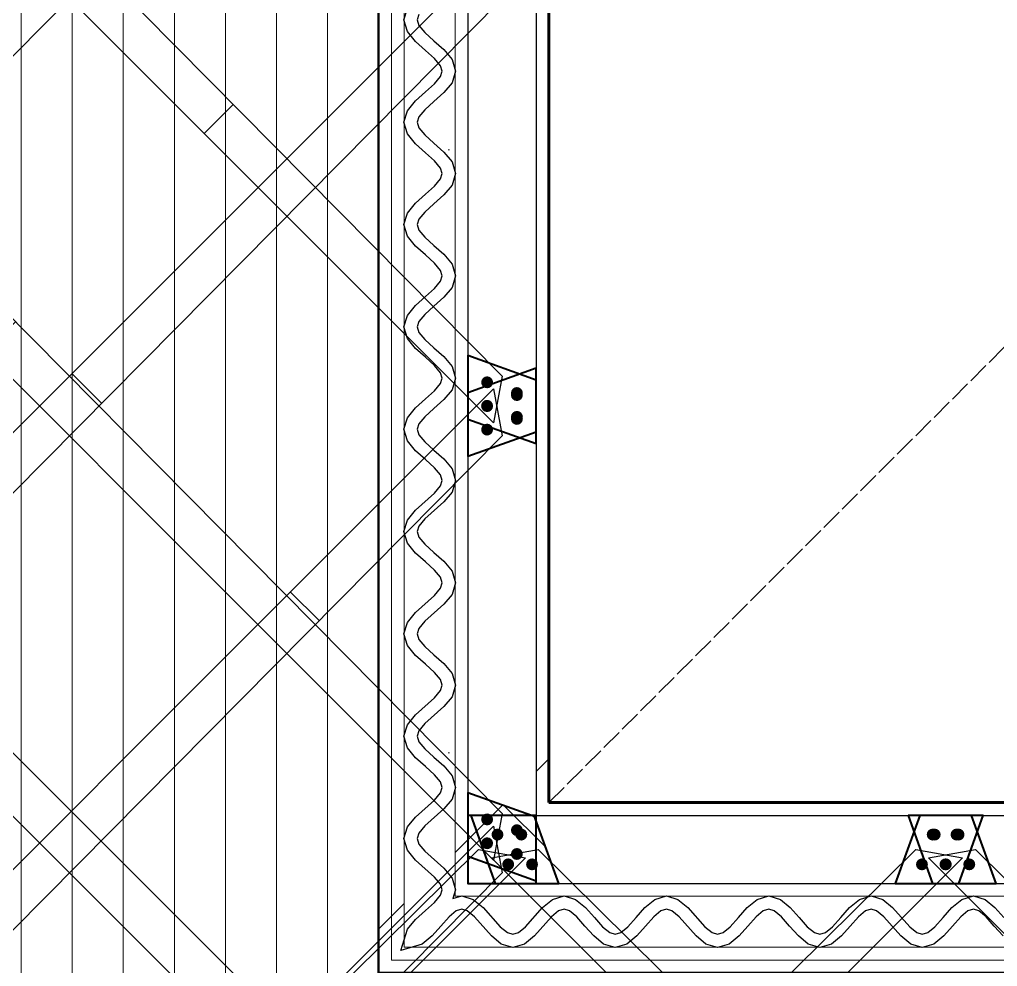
# Model space of a CAD drawing. Header units: millimetres. Extents: x 0 to 157872, y -2 to 14466.
# Drawn here: x 105482 to 108355, y 3802 to 6584 of the extents above; entities that cross this region are included whole.
import ezdxf

# ---------------------------------------------------------------- set-up
doc = ezdxf.new("R2010")
doc.units = ezdxf.units.MM
doc.linetypes.add('DASHED', pattern=[1.524, 1.27, -0.254])
for name, color, linetype, lineweight in [('HATCH-CAST', 7, 'CONTINUOUS', 9), ('HATCH-INSULATION', 7, 'Continuous', 9), ('HATCH-PRINTED', 7, 'CONTINUOUS', 9), ('HIDDEN-AXIS', 8, 'DASHED', 18), ('LINES', 7, 'CONTINUOUS', 25), ('OUTLINE-CUT', 7, 'CONTINUOUS', 50), ('OUTLINE-FINE', 7, 'CONTINUOUS', 25), ('PRINTED-BEAD', 7, 'CONTINUOUS', 25)]:
    doc.layers.add(name, color=color, linetype=linetype, lineweight=lineweight)
pattern_1 = [(45, (0, 0), (-1425.35, 1425.35), []), (135, (0, 0), (-1425.35, -1425.35), [])]
pattern_2 = [(45, (0, 0), (-1425.35, 1425.35), [])]
pattern_3 = [(0, (0, 0), (442.9134, 885.827), [0, -885.827])]

msp = doc.modelspace()

# ---------------------------------------------------------------- hatches: boundary and pattern name
at = {"layer": 'HATCH-CAST', "ltscale": 50}
h = msp.add_hatch(dxfattribs=at)
h.set_pattern_fill('ANSI37', scale=25.19685)
h.set_pattern_definition(pattern_1)
h.paths.add_polyline_path([(114624.4, 1595.6), (104349.4, 1595.6), (104349.4, 11870.6), (114624.4, 11870.6)])
h.paths.add_polyline_path([(104574.4, 5673.7), (104574.4, 5223.7), (104549.7, 5155.1), (104574.4, 5130.4), (104574.4, 4482.6), (104549.7, 4457.9), (104574.4, 4389.3), (104574.4, 3939.3), (104549.7, 3870.7), (104574.4, 3846), (104574.4, 3198.3), (104549.7, 3173.6), (104574.4, 3105), (104574.4, 2655), (104549.7, 2586.4), (104574.4, 2561.7), (104574.4, 1913.9), (104549.7, 1889.2), (104549.8, 1888.8), (104505.8, 1845.3), (104574.4, 1820.6), (104599.1, 1752), (104642.6, 1796), (104643, 1795.9), (104667.7, 1820.6), (105315.5, 1820.6), (105340.2, 1795.9), (105408.8, 1820.6), (105858.8, 1820.6), (105927.4, 1795.9), (105952.1, 1820.6), (106599.8, 1820.6), (106624.5, 1795.9), (106693.1, 1820.6), (107143.1, 1820.6), (107211.7, 1795.9), (107236.4, 1820.6), (107884.2, 1820.6), (107908.9, 1795.9), (107977.5, 1820.6), (108427.5, 1820.6), (108496.1, 1795.9), (108520.8, 1820.6), (109168.6, 1820.6), (109193.3, 1795.9), (109261.9, 1820.6), (109711.9, 1820.6), (109780.5, 1795.9), (109805.2, 1820.6), (110453, 1820.6), (110477.7, 1795.9), (110546.3, 1820.6), (110996.3, 1820.6), (111064.9, 1795.9), (111089.6, 1820.6), (111737.3, 1820.6), (111762, 1795.9), (111830.6, 1820.6), (112280.6, 1820.6), (112349.2, 1795.9), (112373.9, 1820.6), (113021.7, 1820.6), (113046.4, 1795.9), (113115, 1820.6), (113565, 1820.6), (113633.6, 1795.9), (113658.3, 1820.6), (114306.1, 1820.6), (114330.8, 1795.9), (114331.1, 1796), (114374.7, 1752), (114399.4, 1820.6), (114468, 1845.3), (114424, 1888.8), (114424.1, 1889.2), (114399.4, 1913.9), (114399.4, 2561.7), (114424.1, 2586.4), (114399.4, 2655), (114399.4, 3105), (114424.1, 3173.6), (114399.4, 3198.3), (114399.4, 3846), (114424.1, 3870.7), (114399.4, 3939.3), (114399.4, 4389.3), (114424.1, 4457.9), (114399.4, 4482.6), (114399.4, 5130.4), (114424.1, 5155.1), (114399.4, 5223.7), (114399.4, 5673.7), (114424.1, 5742.3), (114399.4, 5767), (114399.4, 6414.8), (114424.1, 6439.5), (114399.4, 6508.1), (114399.4, 6958.1), (114424.1, 7026.7), (114399.4, 7051.4), (114399.4, 7699.2), (114424.1, 7723.9), (114399.4, 7792.5), (114399.4, 8242.5), (114424.1, 8311.1), (114399.4, 8335.8), (114399.4, 8983.5), (114424.1, 9008.2), (114399.4, 9076.8), (114399.4, 9526.8), (114424.1, 9595.4), (114399.4, 9620.1), (114399.4, 10267.9), (114424.1, 10292.6), (114399.4, 10361.2), (114399.4, 10811.2), (114424.1, 10879.8), (114399.4, 10904.5), (114399.4, 11552.3), (114424.1, 11577), (114424, 11577.3), (114468, 11620.9), (114399.4, 11645.6), (114374.7, 11714.2), (114331.1, 11670.2), (114330.8, 11670.3), (114306.1, 11645.6), (113658.3, 11645.6), (113633.6, 11670.3), (113565, 11645.6), (113115, 11645.6), (113046.4, 11670.3), (113021.7, 11645.6), (112373.9, 11645.6), (112349.2, 11670.3), (112280.6, 11645.6), (111830.6, 11645.6), (111762, 11670.3), (111737.3, 11645.6), (111089.6, 11645.6), (111064.9, 11670.3), (110996.3, 11645.6), (110546.3, 11645.6), (110477.7, 11670.3), (110453, 11645.6), (109805.2, 11645.6), (109780.5, 11670.3), (109711.9, 11645.6), (109261.9, 11645.6), (109193.3, 11670.3), (109168.6, 11645.6), (108520.8, 11645.6), (108496.1, 11670.3), (108427.5, 11645.6), (107977.5, 11645.6), (107908.9, 11670.3), (107884.2, 11645.6), (107236.4, 11645.6), (107211.7, 11670.3), (107143.1, 11645.6), (106693.1, 11645.6), (106624.5, 11670.3), (106599.8, 11645.6), (105952.1, 11645.6), (105927.4, 11670.3), (105858.8, 11645.6), (105408.8, 11645.6), (105340.2, 11670.3), (105315.5, 11645.6), (104667.7, 11645.6), (104643, 11670.3), (104642.6, 11670.2), (104599.1, 11714.2), (104574.4, 11645.6), (104505.8, 11620.9), (104549.8, 11577.3), (104549.7, 11577), (104574.4, 11552.3), (104574.4, 10904.5), (104549.7, 10879.8), (104574.4, 10811.2), (104574.4, 10361.2), (104549.7, 10292.6), (104574.4, 10267.9), (104574.4, 9620.1), (104549.7, 9595.4), (104574.4, 9526.8), (104574.4, 9076.8), (104549.7, 9008.2), (104574.4, 8983.5), (104574.4, 8335.8), (104549.7, 8311.1), (104574.4, 8242.5), (104574.4, 7792.5), (104549.7, 7723.9), (104574.4, 7699.2), (104574.4, 7051.4), (104549.7, 7026.7), (104574.4, 6958.1), (104574.4, 6508.1), (104549.7, 6439.5), (104574.4, 6414.8), (104574.4, 5767), (104549.7, 5742.3)])
h = msp.add_hatch(dxfattribs=at)
h.set_pattern_fill('ANSI37', scale=25.19685)
h.set_pattern_definition(pattern_1)
h.paths.add_polyline_path([(104989.5, 6182.1), (106536.9, 7729.5), (106536.9, 7563.7), (105079.7, 6090.9)])
h = msp.add_hatch(dxfattribs=at)
h.set_pattern_fill('ANSI37', scale=25.19685)
h.set_pattern_definition(pattern_1)
h.paths.add_polyline_path([(105715.1, 6733.1), (106536.9, 5902.5), (106536.9, 5736.7), (105628.2, 6645.3)])
h = msp.add_hatch(dxfattribs=at)
h.set_pattern_fill('ANSI37', scale=25.19685)
h.set_pattern_definition(pattern_1)
h.paths.add_polyline_path([(104599.1, 6576.7), (106536.9, 4618.1), (106536.9, 4452.3), (104549.7, 6439.5)])
h = msp.add_hatch(dxfattribs=at)
h.set_pattern_fill('ANSI37', scale=25.19685)
h.set_pattern_definition(pattern_1)
h.paths.add_polyline_path([(106267, 6175.2), (106536.9, 6445.1), (106536.9, 6279.4), (106350.4, 6090.9)])
h = msp.add_hatch(dxfattribs=at)
h.set_pattern_fill('ANSI37', scale=25.19685)
h.set_pattern_definition(pattern_1)
h.paths.add_polyline_path([(105715.1, 5448.7), (105628.2, 5536.5), (106182.7, 6090.9), (106267, 6006.6)])
h = msp.add_hatch(dxfattribs=at)
h.set_pattern_fill('ANSI37', scale=25.19685)
h.set_pattern_definition(pattern_1)
h.paths.add_polyline_path([(106799.4, 5596.8), (106999.4, 5524.8), (106999.4, 5338.2), (106799.4, 5410.2)])
h = msp.add_hatch(dxfattribs=at)
h.set_pattern_fill('ANSI37', scale=25.19685)
h.set_pattern_definition(pattern_1)
h.paths.add_polyline_path([(106999.4, 5524.8), (106951.5, 5542), (106999.4, 5559.3)])
h = msp.add_hatch(dxfattribs=at)
h.set_pattern_fill('ANSI37', scale=25.19685)
h.set_pattern_definition(pattern_1)
h.paths.add_polyline_path([(105082.3, 4809.1), (104991.6, 4899.8), (105540.5, 5448.7), (105628.2, 5360.9)])
h = msp.add_hatch(dxfattribs=at)
h.set_pattern_fill('ANSI37', scale=25.19685)
h.set_pattern_definition(pattern_1)
h.paths.add_polyline_path([(106951.5, 5355.4), (106799.4, 5300.7), (106799.4, 5410.2)])
h = msp.add_hatch(dxfattribs=at)
h.set_pattern_fill('ANSI37', scale=25.19685)
h.set_pattern_definition(pattern_1)
h.paths.add_polyline_path([(106276, 3522.2), (106207.4, 3497.5), (104549.7, 5155.1), (104599.1, 5292.3), (106300.6, 3590.8)])
h = msp.add_hatch(dxfattribs=at)
h.set_pattern_fill('ANSI37', scale=25.19685)
h.set_pattern_definition(pattern_1)
h.paths.add_polyline_path([(106536.9, 4995), (106350.4, 4806.5), (106267, 4890.9), (106536.9, 5160.8)])
h = msp.add_hatch(dxfattribs=at)
h.set_pattern_fill('ANSI37', scale=25.19685)
h.set_pattern_definition(pattern_1)
h.paths.add_polyline_path([(106182.7, 4806.5), (106267, 4722.2), (105721, 4170.4), (105633.8, 4257.6)])
h = msp.add_hatch(dxfattribs=at)
h.set_pattern_fill('ANSI37', scale=25.19685)
h.set_pattern_definition(pattern_1)
h.paths.add_polyline_path([(106799.4, 4312.4), (106984.9, 4245.6), (106799.4, 4245.6)])
h = msp.add_hatch(dxfattribs=at)
h.set_pattern_fill('ANSI37', scale=25.19685)
h.set_pattern_definition(pattern_1)
h.paths.add_polyline_path([(106799.4, 4245.6), (106999.4, 4245.6), (106999.4, 4045.6), (106799.4, 4045.6)])
h = msp.add_hatch(dxfattribs=at)
h.set_pattern_fill('ANSI37', scale=25.19685)
h.set_pattern_definition(pattern_1)
h.paths.add_polyline_path([(106999.4, 4053.8), (106999.4, 4231.1), (107066.2, 4045.6), (106999.4, 4045.6)])
h = msp.add_hatch(dxfattribs=at)
h.set_pattern_fill('ANSI37', scale=25.19685)
h.set_pattern_definition(pattern_1)
h.paths.add_polyline_path([(108350.6, 4045.6), (108164, 4045.6), (108092, 4245.6), (108278.6, 4245.6)])
h = msp.add_hatch(dxfattribs=at)
h.set_pattern_fill('ANSI37', scale=25.19685)
h.set_pattern_definition(pattern_1)
h.paths.add_polyline_path([(108313.1, 4245.6), (108295.8, 4197.7), (108278.6, 4245.6)])
h = msp.add_hatch(dxfattribs=at)
h.set_pattern_fill('ANSI37', scale=25.19685)
h.set_pattern_definition(pattern_1)
h.paths.add_polyline_path([(108054.5, 4045.6), (108109.2, 4197.7), (108164, 4045.6)])
h = msp.add_hatch(dxfattribs=at)
h.set_pattern_fill('ANSI37', scale=25.19685)
h.set_pattern_definition(pattern_1)
h.paths.add_polyline_path([(105540.5, 4164.3), (105628.2, 4076.6), (105082.3, 3524.7), (104991.6, 3615.5)])
h = msp.add_hatch(dxfattribs=at)
h.set_pattern_fill('ANSI37', scale=25.19685)
h.set_pattern_definition(pattern_1)
h.paths.add_polyline_path([(106276, 3615.5), (106536.9, 3876.4), (106536.9, 3783.1), (106608.6, 3783.1), (106359.8, 3531.6), (106344.6, 3546.9), (106276, 3522.2), (106300.6, 3590.8)])
at = {"layer": 'HATCH-INSULATION', "ltscale": 50}
h = msp.add_hatch(dxfattribs=at)
h.set_pattern_fill('DOTS', scale=23.622047)
h.set_pattern_definition(pattern_3)
h.paths.add_polyline_path([(106728.6, 6670), (106752.5, 6699), (106761.9, 6730.3), (106761.9, 6435.2), (106752.5, 6466.5), (106728.6, 6495.6), (106699.4, 6521.6), (106672.3, 6545.7), (106655, 6566.7), (106650.2, 6582.8), (106655, 6598.8), (106672.3, 6619.8), (106699.4, 6643.9)])
h = msp.add_hatch(dxfattribs=at)
h.set_pattern_fill('DOTS', scale=23.622047)
h.set_pattern_definition(pattern_3)
h.paths.add_polyline_path([(106645.2, 6345.2), (106621.3, 6316.2), (106611.9, 6284.9), (106611.9, 6580), (106621.3, 6548.7), (106645.2, 6519.6), (106674.4, 6493.6), (106701.5, 6469.5), (106718.7, 6448.5), (106723.6, 6432.4), (106718.7, 6416.4), (106701.5, 6395.4), (106674.4, 6371.3)])
h = msp.add_hatch(dxfattribs=at)
h.set_pattern_fill('DOTS', scale=23.622047)
h.set_pattern_definition(pattern_3)
h.paths.add_polyline_path([(106728.6, 6369.3), (106752.5, 6398.4), (106761.9, 6429.7), (106761.9, 6134.5), (106752.5, 6165.8), (106728.6, 6194.9), (106699.4, 6220.9), (106672.3, 6245), (106655, 6266.1), (106650.2, 6282.1), (106655, 6298.2), (106672.3, 6319.2), (106699.4, 6343.3)])
h = msp.add_hatch(dxfattribs=at)
h.set_pattern_fill('DOTS', scale=23.622047)
h.set_pattern_definition(pattern_3)
h.paths.add_polyline_path([(106645.2, 6044.6), (106621.3, 6015.5), (106611.9, 5984.2), (106611.9, 6279.3), (106621.3, 6248.1), (106645.2, 6219), (106674.4, 6192.9), (106701.5, 6168.9), (106718.7, 6147.8), (106723.6, 6131.8), (106718.7, 6115.7), (106701.5, 6094.7), (106674.4, 6070.6)])
h = msp.add_hatch(dxfattribs=at)
h.set_pattern_fill('DOTS', scale=23.622047)
h.set_pattern_definition(pattern_3)
h.paths.add_polyline_path([(106728.6, 6068.6), (106752.5, 6097.7), (106761.9, 6129), (106761.9, 5833.9), (106752.5, 5865.2), (106728.6, 5894.3), (106699.4, 5920.3), (106672.3, 5944.4), (106655, 5965.4), (106650.2, 5981.4), (106655, 5997.5), (106672.3, 6018.5), (106699.4, 6042.6)])
h = msp.add_hatch(dxfattribs=at)
h.set_pattern_fill('DOTS', scale=23.622047)
h.set_pattern_definition(pattern_3)
h.paths.add_polyline_path([(106645.2, 5743.9), (106621.3, 5714.8), (106611.9, 5683.5), (106611.9, 5978.7), (106621.3, 5947.4), (106645.2, 5918.3), (106674.4, 5892.3), (106701.5, 5868.2), (106718.7, 5847.2), (106723.6, 5831.1), (106718.7, 5815.1), (106701.5, 5794), (106674.4, 5770)])
h = msp.add_hatch(dxfattribs=at)
h.set_pattern_fill('DOTS', scale=23.622047)
h.set_pattern_definition(pattern_3)
h.paths.add_polyline_path([(106728.6, 5768), (106752.5, 5797.1), (106761.9, 5828.4), (106761.9, 5533.2), (106752.5, 5564.5), (106728.6, 5593.6), (106699.4, 5619.6), (106672.3, 5643.7), (106655, 5664.7), (106650.2, 5680.8), (106655, 5696.8), (106672.3, 5717.9), (106699.4, 5742)])
h = msp.add_hatch(dxfattribs=at)
h.set_pattern_fill('DOTS', scale=23.622047)
h.set_pattern_definition(pattern_3)
h.paths.add_polyline_path([(106645.2, 5443.3), (106621.3, 5414.2), (106611.9, 5382.9), (106611.9, 5678), (106621.3, 5646.7), (106645.2, 5617.7), (106674.4, 5591.6), (106701.5, 5567.5), (106718.7, 5546.5), (106723.6, 5530.5), (106718.7, 5514.4), (106701.5, 5493.4), (106674.4, 5469.3)])
h = msp.add_hatch(dxfattribs=at)
h.set_pattern_fill('DOTS', scale=23.622047)
h.set_pattern_definition(pattern_3)
h.paths.add_polyline_path([(106728.6, 5467.3), (106752.5, 5496.4), (106761.9, 5527.7), (106761.9, 5232.6), (106752.5, 5263.9), (106728.6, 5292.9), (106699.4, 5319), (106672.3, 5343.1), (106655, 5364.1), (106650.2, 5380.1), (106655, 5396.2), (106672.3, 5417.2), (106699.4, 5441.3)])
h = msp.add_hatch(dxfattribs=at)
h.set_pattern_fill('DOTS', scale=23.622047)
h.set_pattern_definition(pattern_3)
h.paths.add_polyline_path([(106611.9, 5377.4), (106621.3, 5346.1), (106645.2, 5317), (106674.4, 5291), (106701.5, 5266.9), (106718.7, 5245.9), (106723.6, 5229.8), (106718.7, 5213.7), (106701.5, 5192.7), (106645.2, 5142.6), (106621.3, 5113.5), (106611.9, 5082.2)])
h = msp.add_hatch(dxfattribs=at)
h.set_pattern_fill('DOTS', scale=23.622047)
h.set_pattern_definition(pattern_3)
h.paths.add_polyline_path([(106761.9, 4931.9), (106752.5, 4963.2), (106728.6, 4992.3), (106699.4, 5018.3), (106672.3, 5042.4), (106655, 5063.4), (106650.2, 5079.5), (106655, 5095.5), (106672.3, 5116.6), (106728.6, 5166.7), (106752.5, 5195.7), (106761.9, 5227)])
h = msp.add_hatch(dxfattribs=at)
h.set_pattern_fill('DOTS', scale=23.622047)
h.set_pattern_definition(pattern_3)
h.paths.add_polyline_path([(106611.9, 5076.7), (106621.3, 5045.4), (106645.2, 5016.3), (106674.4, 4990.3), (106701.5, 4966.2), (106718.7, 4945.2), (106723.6, 4929.1), (106718.7, 4913.1), (106701.5, 4892.1), (106645.2, 4842), (106621.3, 4812.9), (106611.9, 4781.6)])
h = msp.add_hatch(dxfattribs=at)
h.set_pattern_fill('DOTS', scale=23.622047)
h.set_pattern_definition(pattern_3)
h.paths.add_polyline_path([(106761.9, 4631.2), (106752.5, 4662.5), (106728.6, 4691.6), (106699.4, 4717.7), (106672.3, 4741.7), (106655, 4762.8), (106650.2, 4778.8), (106655, 4794.9), (106672.3, 4815.9), (106728.6, 4866), (106752.5, 4895.1), (106761.9, 4926.4)])
h = msp.add_hatch(dxfattribs=at)
h.set_pattern_fill('DOTS', scale=23.622047)
h.set_pattern_definition(pattern_3)
h.paths.add_polyline_path([(106611.9, 4776.1), (106621.3, 4744.8), (106645.2, 4715.7), (106674.4, 4689.7), (106701.5, 4665.6), (106718.7, 4644.5), (106723.6, 4628.5), (106718.7, 4612.4), (106701.5, 4591.4), (106645.2, 4541.3), (106621.3, 4512.2), (106611.9, 4480.9)])
h = msp.add_hatch(dxfattribs=at)
h.set_pattern_fill('DOTS', scale=23.622047)
h.set_pattern_definition(pattern_3)
h.paths.add_polyline_path([(106761.9, 4330.6), (106752.5, 4361.9), (106728.6, 4391), (106699.4, 4417), (106672.3, 4441.1), (106655, 4462.1), (106650.2, 4478.2), (106655, 4494.2), (106672.3, 4515.2), (106728.6, 4565.3), (106752.5, 4594.4), (106761.9, 4625.7)])
h = msp.add_hatch(dxfattribs=at)
h.set_pattern_fill('DOTS', scale=23.622047)
h.set_pattern_definition(pattern_3)
h.paths.add_polyline_path([(106611.9, 4475.4), (106621.3, 4444.1), (106645.2, 4415), (106674.4, 4389), (106701.5, 4364.9), (106718.7, 4343.9), (106723.6, 4327.8), (106718.7, 4311.8), (106701.5, 4290.8), (106645.2, 4240.6), (106621.3, 4211.6), (106611.9, 4180.3)])
h = msp.add_hatch(dxfattribs=at)
h.set_pattern_fill('DOTS', scale=23.622047)
h.set_pattern_definition(pattern_3)
h.paths.add_polyline_path([(106672.3, 4140.4), (106655, 4161.4), (106650.2, 4177.5), (106655, 4193.6), (106672.3, 4214.6), (106728.6, 4264.7), (106752.5, 4293.8), (106761.9, 4325.1), (106761.9, 4029.9), (106752.5, 4061.2), (106728.6, 4090.3)])
h = msp.add_hatch(dxfattribs=at)
h.set_pattern_fill('DOTS', scale=23.622047)
h.set_pattern_definition(pattern_3)
h.paths.add_polyline_path([(106611.9, 4174.7), (106621.3, 4143.4), (106645.2, 4114.4), (106701.5, 4064.3), (106718.7, 4043.2), (106723.6, 4027.2), (106718.7, 4011.1), (106701.5, 3990.1), (106674.4, 3966), (106645.2, 3940), (106621.3, 3910.9), (106611.9, 3879.6)])
h = msp.add_hatch(dxfattribs=at)
h.set_pattern_fill('DOTS', scale=23.622047)
h.set_pattern_definition(pattern_3)
h.paths.add_polyline_path([(106778.2, 4008.1), (106754.9, 4001.1), (106761.9, 4024.4), (106761.9, 4008.1)])
h = msp.add_hatch(dxfattribs=at)
h.set_pattern_fill('DOTS', scale=23.622047)
h.set_pattern_definition(pattern_3)
h.paths.add_polyline_path([(106968.4, 3918.5), (106947.4, 3901.3), (106931.3, 3896.4), (106915.2, 3901.3), (106894.2, 3918.5), (106844.1, 3974.8), (106815, 3998.7), (106783.7, 4008.1), (107078.9, 4008.1), (107047.6, 3998.7), (107018.5, 3974.8)])
h = msp.add_hatch(dxfattribs=at)
h.set_pattern_fill('DOTS', scale=23.622047)
h.set_pattern_definition(pattern_3)
h.paths.add_polyline_path([(107144.8, 3974.8), (107115.7, 3998.7), (107084.4, 4008.1), (107379.5, 4008.1), (107348.2, 3998.7), (107319.1, 3974.8), (107293.1, 3945.6), (107269, 3918.5), (107248, 3901.3), (107232, 3896.4), (107215.9, 3901.3), (107194.9, 3918.5), (107170.8, 3945.6)])
h = msp.add_hatch(dxfattribs=at)
h.set_pattern_fill('DOTS', scale=23.622047)
h.set_pattern_definition(pattern_3)
h.paths.add_polyline_path([(107680.2, 4008.1), (107648.9, 3998.7), (107619.8, 3974.8), (107593.8, 3945.6), (107569.7, 3918.5), (107548.7, 3901.3), (107532.6, 3896.4), (107516.6, 3901.3), (107495.5, 3918.5), (107445.4, 3974.8), (107416.3, 3998.7), (107385, 4008.1)])
h = msp.add_hatch(dxfattribs=at)
h.set_pattern_fill('DOTS', scale=23.622047)
h.set_pattern_definition(pattern_3)
h.paths.add_polyline_path([(107746.1, 3974.8), (107717, 3998.7), (107685.7, 4008.1), (107980.8, 4008.1), (107949.5, 3998.7), (107920.5, 3974.8), (107894.4, 3945.6), (107870.4, 3918.5), (107849.3, 3901.3), (107833.3, 3896.4), (107817.2, 3901.3), (107796.2, 3918.5), (107772.1, 3945.6)])
h = msp.add_hatch(dxfattribs=at)
h.set_pattern_fill('DOTS', scale=23.622047)
h.set_pattern_definition(pattern_3)
h.paths.add_polyline_path([(108281.5, 4008.1), (108250.2, 3998.7), (108221.1, 3974.8), (108195.1, 3945.6), (108171, 3918.5), (108150, 3901.3), (108133.9, 3896.4), (108117.9, 3901.3), (108096.8, 3918.5), (108046.7, 3974.8), (108017.7, 3998.7), (107986.4, 4008.1)])
h = msp.add_hatch(dxfattribs=at)
h.set_pattern_fill('DOTS', scale=23.622047)
h.set_pattern_definition(pattern_3)
h.paths.add_polyline_path([(108347.4, 3974.8), (108318.3, 3998.7), (108287, 4008.1), (108582.2, 4008.1), (108550.9, 3998.7), (108521.8, 3974.8), (108495.8, 3945.6), (108471.7, 3918.5), (108450.6, 3901.3), (108434.6, 3896.4), (108418.5, 3901.3), (108397.5, 3918.5), (108373.4, 3945.6)])
h = msp.add_hatch(dxfattribs=at)
h.set_pattern_fill('DOTS', scale=23.622047)
h.set_pattern_definition(pattern_3)
h.paths.add_polyline_path([(106633.4, 3858.1), (106664.7, 3867.5), (106693.8, 3891.4), (106719.8, 3920.6), (106743.9, 3947.7), (106764.9, 3964.9), (106781, 3969.8), (106797, 3964.9), (106818, 3947.7), (106868.2, 3891.4), (106897.2, 3867.5), (106928.5, 3858.1)])
h = msp.add_hatch(dxfattribs=at)
h.set_pattern_fill('DOTS', scale=23.622047)
h.set_pattern_definition(pattern_3)
h.paths.add_polyline_path([(106934.1, 3858.1), (106965.4, 3867.5), (106994.4, 3891.4), (107044.5, 3947.7), (107065.6, 3964.9), (107081.6, 3969.8), (107097.7, 3964.9), (107118.7, 3947.7), (107142.8, 3920.6), (107168.8, 3891.4), (107197.9, 3867.5), (107229.2, 3858.1)])
h = msp.add_hatch(dxfattribs=at)
h.set_pattern_fill('DOTS', scale=23.622047)
h.set_pattern_definition(pattern_3)
h.paths.add_polyline_path([(107234.7, 3858.1), (107266, 3867.5), (107295.1, 3891.4), (107321.1, 3920.6), (107345.2, 3947.7), (107366.2, 3964.9), (107382.3, 3969.8), (107398.3, 3964.9), (107419.4, 3947.7), (107469.5, 3891.4), (107498.6, 3867.5), (107529.9, 3858.1)])
h = msp.add_hatch(dxfattribs=at)
h.set_pattern_fill('DOTS', scale=23.622047)
h.set_pattern_definition(pattern_3)
h.paths.add_polyline_path([(107770.1, 3891.4), (107799.2, 3867.5), (107830.5, 3858.1), (107535.4, 3858.1), (107566.7, 3867.5), (107595.8, 3891.4), (107621.8, 3920.6), (107645.9, 3947.7), (107666.9, 3964.9), (107682.9, 3969.8), (107699, 3964.9), (107720, 3947.7), (107744.1, 3920.6)])
h = msp.add_hatch(dxfattribs=at)
h.set_pattern_fill('DOTS', scale=23.622047)
h.set_pattern_definition(pattern_3)
h.paths.add_polyline_path([(107836, 3858.1), (107867.3, 3867.5), (107896.4, 3891.4), (107922.4, 3920.6), (107946.5, 3947.7), (107967.5, 3964.9), (107983.6, 3969.8), (107999.7, 3964.9), (108020.7, 3947.7), (108070.8, 3891.4), (108099.9, 3867.5), (108131.2, 3858.1)])
h = msp.add_hatch(dxfattribs=at)
h.set_pattern_fill('DOTS', scale=23.622047)
h.set_pattern_definition(pattern_3)
h.paths.add_polyline_path([(108371.4, 3891.4), (108400.5, 3867.5), (108431.8, 3858.1), (108136.7, 3858.1), (108168, 3867.5), (108197.1, 3891.4), (108223.1, 3920.6), (108247.2, 3947.7), (108268.2, 3964.9), (108284.3, 3969.8), (108300.3, 3964.9), (108321.3, 3947.7), (108345.4, 3920.6)])
at = {"layer": 'HATCH-PRINTED', "ltscale": 50}
h = msp.add_hatch(dxfattribs=at)
h.set_pattern_fill('ANSI31', scale=25.19685)
h.set_pattern_definition(pattern_2)
h.paths.add_polyline_path([(112436.9, 9683.1), (112436.9, 3783.1), (106536.9, 3783.1), (106536.9, 9683.1)])
h.paths.add_polyline_path([(112361.9, 7782.6), (112362.7, 7785.4), (112361.9, 7788.2), (112361.9, 8083.3), (112362.7, 8086.1), (112361.9, 8088.8), (112361.9, 8384), (112362.7, 8386.7), (112361.9, 8389.5), (112361.9, 8684.6), (112362.7, 8687.4), (112361.9, 8690.1), (112361.9, 8985.3), (112362.7, 8988), (112361.9, 8990.8), (112361.9, 9285.9), (112362.7, 9288.7), (112361.9, 9291.4), (112361.9, 9586.6), (112371.1, 9617.3), (112340.4, 9608.1), (112045.2, 9608.1), (112042.5, 9608.9), (112039.7, 9608.1), (111744.6, 9608.1), (111741.8, 9608.9), (111739.1, 9608.1), (111443.9, 9608.1), (111441.2, 9608.9), (111438.4, 9608.1), (111143.3, 9608.1), (111140.5, 9608.9), (111137.7, 9608.1), (110842.6, 9608.1), (110839.9, 9608.9), (110837.1, 9608.1), (110542, 9608.1), (110539.2, 9608.9), (110536.4, 9608.1), (110241.3, 9608.1), (110238.5, 9608.9), (110235.8, 9608.1), (109940.6, 9608.1), (109937.9, 9608.9), (109935.1, 9608.1), (109640, 9608.1), (109637.2, 9608.9), (109634.5, 9608.1), (109339.3, 9608.1), (109336.6, 9608.9), (109333.8, 9608.1), (109038.7, 9608.1), (109035.9, 9608.9), (109033.1, 9608.1), (108738, 9608.1), (108735.2, 9608.9), (108732.5, 9608.1), (108437.3, 9608.1), (108434.6, 9608.9), (108431.8, 9608.1), (108136.7, 9608.1), (108133.9, 9608.9), (108131.2, 9608.1), (107836, 9608.1), (107833.3, 9608.9), (107830.5, 9608.1), (107535.4, 9608.1), (107532.6, 9608.9), (107529.9, 9608.1), (107234.7, 9608.1), (107232, 9608.9), (107229.2, 9608.1), (106934.1, 9608.1), (106931.3, 9608.9), (106928.5, 9608.1), (106633.4, 9608.1), (106602.6, 9617.3), (106611.9, 9586.6), (106611.9, 9291.4), (106611.1, 9288.7), (106611.9, 9285.9), (106611.9, 8990.8), (106611.1, 8988), (106611.9, 8985.3), (106611.9, 8690.1), (106611.1, 8687.4), (106611.9, 8684.6), (106611.9, 8389.5), (106611.1, 8386.7), (106611.9, 8384), (106611.9, 8088.8), (106611.1, 8086.1), (106611.9, 8083.3), (106611.9, 7788.2), (106611.1, 7785.4), (106611.9, 7782.6), (106611.9, 7487.5), (106611.1, 7484.7), (106611.9, 7482), (106611.9, 7186.8), (106611.1, 7184.1), (106611.9, 7181.3), (106611.9, 6886.2), (106611.1, 6883.4), (106611.9, 6880.7), (106611.9, 6585.5), (106611.1, 6582.8), (106611.9, 6580), (106611.9, 6284.9), (106611.1, 6282.1), (106611.9, 6279.3), (106611.9, 5984.2), (106611.1, 5981.4), (106611.9, 5978.7), (106611.9, 5683.5), (106611.1, 5680.8), (106611.9, 5678), (106611.9, 5382.9), (106611.1, 5380.1), (106611.9, 5377.4), (106611.9, 5082.2), (106611.1, 5079.5), (106611.9, 5076.7), (106611.9, 4781.6), (106611.1, 4778.8), (106611.9, 4776.1), (106611.9, 4480.9), (106611.1, 4478.2), (106611.9, 4475.4), (106611.9, 4180.3), (106611.1, 4177.5), (106611.9, 4174.7), (106611.9, 3879.6), (106602.6, 3848.8), (106633.4, 3858.1), (106928.5, 3858.1), (106931.3, 3857.3), (106934.1, 3858.1), (107229.2, 3858.1), (107232, 3857.3), (107234.7, 3858.1), (107529.9, 3858.1), (107532.6, 3857.3), (107535.4, 3858.1), (107830.5, 3858.1), (107833.3, 3857.3), (107836, 3858.1), (108131.2, 3858.1), (108133.9, 3857.3), (108136.7, 3858.1), (108431.8, 3858.1), (108434.6, 3857.3), (108437.3, 3858.1), (108732.5, 3858.1), (108735.2, 3857.3), (108738, 3858.1), (109033.1, 3858.1), (109035.9, 3857.3), (109038.7, 3858.1), (109333.8, 3858.1), (109336.6, 3857.3), (109339.3, 3858.1), (109634.5, 3858.1), (109637.2, 3857.3), (109640, 3858.1), (109935.1, 3858.1), (109937.9, 3857.3), (109940.6, 3858.1), (110235.8, 3858.1), (110238.5, 3857.3), (110241.3, 3858.1), (110536.4, 3858.1), (110539.2, 3857.3), (110542, 3858.1), (110837.1, 3858.1), (110839.9, 3857.3), (110842.6, 3858.1), (111137.7, 3858.1), (111140.5, 3857.3), (111143.3, 3858.1), (111438.4, 3858.1), (111441.2, 3857.3), (111443.9, 3858.1), (111739.1, 3858.1), (111741.8, 3857.3), (111744.6, 3858.1), (112039.7, 3858.1), (112042.5, 3857.3), (112045.2, 3858.1), (112340.4, 3858.1), (112371.1, 3848.8), (112361.9, 3879.6), (112361.9, 4174.7), (112362.7, 4177.5), (112361.9, 4180.3), (112361.9, 4475.4), (112362.7, 4478.2), (112361.9, 4480.9), (112361.9, 4776.1), (112362.7, 4778.8), (112361.9, 4781.6), (112361.9, 5076.7), (112362.7, 5079.5), (112361.9, 5082.2), (112361.9, 5377.4), (112362.7, 5380.1), (112361.9, 5382.9), (112361.9, 5678), (112362.7, 5680.8), (112361.9, 5683.5), (112361.9, 5978.7), (112362.7, 5981.4), (112361.9, 5984.2), (112361.9, 6279.3), (112362.7, 6282.1), (112361.9, 6284.9), (112361.9, 6580), (112362.7, 6582.8), (112361.9, 6585.5), (112361.9, 6880.7), (112362.7, 6883.4), (112361.9, 6886.2), (112361.9, 7181.3), (112362.7, 7184.1), (112361.9, 7186.8), (112361.9, 7482), (112362.7, 7484.7), (112361.9, 7487.5)])
h = msp.add_hatch(dxfattribs=at)
h.set_pattern_fill('ANSI31', scale=25.19685)
h.set_pattern_definition(pattern_2)
h.paths.add_polyline_path([(108587.7, 4008.1), (108584.9, 4008.9), (108582.2, 4008.1), (108287, 4008.1), (108284.3, 4008.9), (108281.5, 4008.1), (107986.4, 4008.1), (107983.6, 4008.9), (107980.8, 4008.1), (107685.7, 4008.1), (107682.9, 4008.9), (107680.2, 4008.1), (107385, 4008.1), (107382.3, 4008.9), (107379.5, 4008.1), (107084.4, 4008.1), (107081.6, 4008.9), (107078.9, 4008.1), (106783.7, 4008.1), (106781, 4008.9), (106778.2, 4008.1), (106761.9, 4008.1), (106761.9, 4024.4), (106762.7, 4027.2), (106761.9, 4029.9), (106761.9, 4325.1), (106762.7, 4327.8), (106761.9, 4330.6), (106761.9, 4625.7), (106762.7, 4628.5), (106761.9, 4631.2), (106761.9, 4926.4), (106762.7, 4929.1), (106761.9, 4931.9), (106761.9, 5227), (106762.7, 5229.8), (106761.9, 5232.6), (106761.9, 5527.7), (106762.7, 5530.5), (106761.9, 5533.2), (106761.9, 5828.4), (106762.7, 5831.1), (106761.9, 5833.9), (106761.9, 6129), (106762.7, 6131.8), (106761.9, 6134.5), (106761.9, 6429.7), (106762.7, 6432.4), (106761.9, 6435.2), (106761.9, 6730.3), (106762.7, 6733.1), (106761.9, 6735.9), (106761.9, 7031), (106762.7, 7033.8), (106761.9, 7036.5), (106761.9, 7331.7), (106762.7, 7334.4), (106761.9, 7337.2), (106761.9, 7632.3), (106762.7, 7635.1), (106761.9, 7637.8), (106761.9, 7933), (106762.7, 7935.7), (106761.9, 7938.5), (106761.9, 8233.6), (106762.7, 8236.4), (106761.9, 8239.1), (106761.9, 8534.3), (106762.7, 8537), (106761.9, 8539.8), (106761.9, 8834.9), (106762.7, 8837.7), (106761.9, 8840.5), (106761.9, 9135.6), (106762.7, 9138.4), (106761.9, 9141.1), (106761.9, 9436.3), (106762.7, 9439), (106761.9, 9441.8), (106761.9, 9458.1), (106778.2, 9458.1), (106781, 9457.3), (106783.7, 9458.1), (107078.9, 9458.1), (107081.6, 9457.3), (107084.4, 9458.1), (107379.5, 9458.1), (107382.3, 9457.3), (107385, 9458.1), (107680.2, 9458.1), (107682.9, 9457.3), (107685.7, 9458.1), (107980.8, 9458.1), (107983.6, 9457.3), (107986.4, 9458.1), (108281.5, 9458.1), (108284.3, 9457.3), (108287, 9458.1), (108582.2, 9458.1), (108584.9, 9457.3), (108587.7, 9458.1), (108882.8, 9458.1), (108885.6, 9457.3), (108888.3, 9458.1), (109183.5, 9458.1), (109186.2, 9457.3), (109189, 9458.1), (109484.1, 9458.1), (109486.9, 9457.3), (109489.6, 9458.1), (109784.8, 9458.1), (109787.5, 9457.3), (109790.3, 9458.1), (110085.4, 9458.1), (110088.2, 9457.3), (110091, 9458.1), (110386.1, 9458.1), (110388.9, 9457.3), (110391.6, 9458.1), (110686.8, 9458.1), (110689.5, 9457.3), (110692.3, 9458.1), (110987.4, 9458.1), (110990.2, 9457.3), (110992.9, 9458.1), (111288.1, 9458.1), (111290.8, 9457.3), (111293.6, 9458.1), (111588.7, 9458.1), (111591.5, 9457.3), (111594.3, 9458.1), (111889.4, 9458.1), (111892.2, 9457.3), (111894.9, 9458.1), (112190.1, 9458.1), (112192.8, 9457.3), (112195.6, 9458.1), (112211.9, 9458.1), (112211.9, 9441.8), (112211.1, 9439), (112211.9, 9436.3), (112211.9, 9141.1), (112211.1, 9138.4), (112211.9, 9135.6), (112211.9, 8840.5), (112211.1, 8837.7), (112211.9, 8834.9), (112211.9, 8539.8), (112211.1, 8537), (112211.9, 8534.3), (112211.9, 8239.1), (112211.1, 8236.4), (112211.9, 8233.6), (112211.9, 7938.5), (112211.1, 7935.7), (112211.9, 7933), (112211.9, 7637.8), (112211.1, 7635.1), (112211.9, 7632.3), (112211.9, 7337.2), (112211.1, 7334.4), (112211.9, 7331.7), (112211.9, 7036.5), (112211.1, 7033.8), (112211.9, 7031), (112211.9, 6735.9), (112211.1, 6733.1), (112211.9, 6730.3), (112211.9, 6435.2), (112211.1, 6432.4), (112211.9, 6429.7), (112211.9, 6134.5), (112211.1, 6131.8), (112211.9, 6129), (112211.9, 5833.9), (112211.1, 5831.1), (112211.9, 5828.4), (112211.9, 5533.2), (112211.1, 5530.5), (112211.9, 5527.7), (112211.9, 5232.6), (112211.1, 5229.8), (112211.9, 5227), (112211.9, 4931.9), (112211.1, 4929.1), (112211.9, 4926.4), (112211.9, 4631.2), (112211.1, 4628.5), (112211.9, 4625.7), (112211.9, 4330.6), (112211.1, 4327.8), (112211.9, 4325.1), (112211.9, 4029.9), (112211.1, 4027.2), (112211.9, 4024.4), (112211.9, 4008.1), (112195.6, 4008.1), (112192.8, 4008.9), (112190.1, 4008.1), (111894.9, 4008.1), (111892.2, 4008.9), (111889.4, 4008.1), (111594.3, 4008.1), (111591.5, 4008.9), (111588.7, 4008.1), (111293.6, 4008.1), (111290.8, 4008.9), (111288.1, 4008.1), (110992.9, 4008.1), (110990.2, 4008.9), (110987.4, 4008.1), (110692.3, 4008.1), (110689.5, 4008.9), (110686.8, 4008.1), (110391.6, 4008.1), (110388.9, 4008.9), (110386.1, 4008.1), (110091, 4008.1), (110088.2, 4008.9), (110085.4, 4008.1), (109790.3, 4008.1), (109787.5, 4008.9), (109784.8, 4008.1), (109489.6, 4008.1), (109486.9, 4008.9), (109484.1, 4008.1), (109189, 4008.1), (109186.2, 4008.9), (109183.5, 4008.1), (108888.3, 4008.1), (108885.6, 4008.9), (108882.8, 4008.1)])
h.paths.add_polyline_path([(109525.4, 9420.6), (109448.3, 9420.6), (109338.8, 9420.6), (108350.6, 9420.6), (108241.1, 9420.6), (108164, 9420.6), (108054.5, 9420.6), (107066.2, 9420.6), (106999.4, 9420.6), (106879.6, 9420.6), (106799.4, 9420.6), (106799.4, 9340.4), (106799.4, 9220.6), (106799.4, 9153.8), (106799.4, 8165.5), (106799.4, 8056), (106799.4, 7978.9), (106799.4, 7869.4), (106799.4, 6881.1), (106799.4, 6771.6), (106799.4, 6694.5), (106799.4, 6585), (106799.4, 5596.8), (106799.4, 5487.3), (106799.4, 5410.2), (106799.4, 5300.7), (106799.4, 4312.4), (106799.4, 4245.6), (106799.4, 4125.8), (106799.4, 4045.6), (106879.6, 4045.6), (106999.4, 4045.6), (107066.2, 4045.6), (108054.5, 4045.6), (108164, 4045.6), (108241.1, 4045.6), (108350.6, 4045.6), (109338.8, 4045.6), (109448.3, 4045.6), (109525.4, 4045.6), (109634.9, 4045.6), (110623.2, 4045.6), (110732.7, 4045.6), (110809.8, 4045.6), (110919.3, 4045.6), (111907.6, 4045.6), (111974.4, 4045.6), (112094.2, 4045.6), (112174.4, 4045.6), (112174.4, 4125.8), (112174.4, 4245.6), (112174.4, 4312.4), (112174.4, 5300.7), (112174.4, 5410.2), (112174.4, 5487.3), (112174.4, 5596.8), (112174.4, 6585), (112174.4, 6694.5), (112174.4, 6771.6), (112174.4, 6881.1), (112174.4, 7869.4), (112174.4, 7978.9), (112174.4, 8056), (112174.4, 8165.5), (112174.4, 9153.8), (112174.4, 9220.6), (112174.4, 9340.4), (112174.4, 9420.6), (112094.2, 9420.6), (111974.4, 9420.6), (111907.6, 9420.6), (110919.3, 9420.6), (110809.8, 9420.6), (110732.7, 9420.6), (110623.2, 9420.6), (109634.9, 9420.6)])
h = msp.add_hatch(dxfattribs=at)
h.set_pattern_fill('ANSI31', scale=25.19685)
h.set_pattern_definition(pattern_2)
h.paths.add_polyline_path([(108313.1, 4245.6), (108278.6, 4245.6), (108126.5, 4245.6), (108092, 4245.6), (106999.4, 4245.6), (106999.4, 5338.2), (106999.4, 5372.7), (106999.4, 5524.8), (106999.4, 5559.3), (106999.4, 6622.5), (106999.4, 6657), (106999.4, 6809.1), (106999.4, 6843.6), (106999.4, 7906.9), (106999.4, 7941.4), (106999.4, 8093.5), (106999.4, 8128), (106999.4, 9220.6), (108092, 9220.6), (108126.5, 9220.6), (108278.6, 9220.6), (108313.1, 9220.6), (109376.3, 9220.6), (109410.8, 9220.6), (109562.9, 9220.6), (109597.4, 9220.6), (110660.7, 9220.6), (110695.2, 9220.6), (110847.3, 9220.6), (110881.8, 9220.6), (111974.4, 9220.6), (111974.4, 8128), (111974.4, 8093.5), (111974.4, 7941.4), (111974.4, 7906.9), (111974.4, 6843.6), (111974.4, 6809.1), (111974.4, 6657), (111974.4, 6622.5), (111974.4, 5559.3), (111974.4, 5524.8), (111974.4, 5372.7), (111974.4, 5338.2), (111974.4, 4245.6), (110881.8, 4245.6), (110847.3, 4245.6), (110695.2, 4245.6), (110660.7, 4245.6), (109597.4, 4245.6), (109562.9, 4245.6), (109410.8, 4245.6), (109376.3, 4245.6)])
h.paths.add_polyline_path([(111936.9, 9183.1), (107036.9, 9183.1), (107036.9, 4283.1), (111936.9, 4283.1)])
at = {"layer": 'LINES', "ltscale": 50}
h = msp.add_hatch(color=7, dxfattribs=at)
h.dxf.hatch_style = 1
edge = h.paths.add_edge_path()
edge.add_arc((106855.6, 5518.2), 17.5, 0, 360)
h = msp.add_hatch(color=7, dxfattribs=at)
h.dxf.hatch_style = 1
edge = h.paths.add_edge_path()
edge.add_arc((106943.1, 5486.7), 17.5, 0, 360)
h = msp.add_hatch(color=7, dxfattribs=at)
h.dxf.hatch_style = 1
edge = h.paths.add_edge_path()
edge.add_arc((106943.1, 5480.7), 17.5, 0, 360)
h = msp.add_hatch(color=7, dxfattribs=at)
h.dxf.hatch_style = 1
edge = h.paths.add_edge_path()
edge.add_arc((106855.6, 5449.2), 17.5, 0, 360)
h = msp.add_hatch(color=7, dxfattribs=at)
h.dxf.hatch_style = 1
edge = h.paths.add_edge_path()
edge.add_arc((106855.6, 5448.2), 17.5, 0, 360)
h = msp.add_hatch(color=7, dxfattribs=at)
h.dxf.hatch_style = 1
edge = h.paths.add_edge_path()
edge.add_arc((106943.1, 5416.7), 17.5, 0, 360)
h = msp.add_hatch(color=7, dxfattribs=at)
h.dxf.hatch_style = 1
edge = h.paths.add_edge_path()
edge.add_arc((106943.1, 5410.7), 17.5, 0, 360)
h = msp.add_hatch(color=7, dxfattribs=at)
h.dxf.hatch_style = 1
edge = h.paths.add_edge_path()
edge.add_arc((106855.6, 5379.2), 17.5, 0, 360)
h = msp.add_hatch(color=7, dxfattribs=at)
h.dxf.hatch_style = 1
edge = h.paths.add_edge_path()
edge.add_arc((106855.6, 4233.8), 17.5, 0, 360)
h = msp.add_hatch(color=7, dxfattribs=at)
h.dxf.hatch_style = 1
edge = h.paths.add_edge_path()
edge.add_arc((106886.1, 4189.3), 17.5, 0, 360)
h = msp.add_hatch(color=7, dxfattribs=at)
h.dxf.hatch_style = 1
edge = h.paths.add_edge_path()
edge.add_arc((106943.1, 4202.3), 17.5, 0, 360)
h = msp.add_hatch(color=7, dxfattribs=at)
h.dxf.hatch_style = 1
edge = h.paths.add_edge_path()
edge.add_arc((106956.1, 4189.3), 17.5, 0, 360)
h = msp.add_hatch(color=7, dxfattribs=at)
h.dxf.hatch_style = 1
edge = h.paths.add_edge_path()
edge.add_arc((108164.5, 4189.3), 17.5, 0, 360)
h = msp.add_hatch(color=7, dxfattribs=at)
h.dxf.hatch_style = 1
edge = h.paths.add_edge_path()
edge.add_arc((108170.5, 4189.3), 17.5, 0, 360)
h = msp.add_hatch(color=7, dxfattribs=at)
h.dxf.hatch_style = 1
edge = h.paths.add_edge_path()
edge.add_arc((108234.5, 4189.3), 17.5, 0, 360)
h = msp.add_hatch(color=7, dxfattribs=at)
h.dxf.hatch_style = 1
edge = h.paths.add_edge_path()
edge.add_arc((108240.5, 4189.3), 17.5, 0, 360)
h = msp.add_hatch(color=7, dxfattribs=at)
h.dxf.hatch_style = 1
edge = h.paths.add_edge_path()
edge.add_arc((106855.6, 4163.8), 17.5, 0, 360)
h = msp.add_hatch(color=7, dxfattribs=at)
h.dxf.hatch_style = 1
edge = h.paths.add_edge_path()
edge.add_arc((106943.1, 4132.3), 17.5, 0, 360)
h = msp.add_hatch(color=7, dxfattribs=at)
h.dxf.hatch_style = 1
edge = h.paths.add_edge_path()
edge.add_arc((106917.6, 4101.8), 17.5, 0, 360)
h = msp.add_hatch(color=7, dxfattribs=at)
h.dxf.hatch_style = 1
edge = h.paths.add_edge_path()
edge.add_arc((106987.6, 4101.8), 17.5, 0, 360)
h = msp.add_hatch(color=7, dxfattribs=at)
h.dxf.hatch_style = 1
edge = h.paths.add_edge_path()
edge.add_arc((108133, 4101.8), 17.5, 0, 360)
h = msp.add_hatch(color=7, dxfattribs=at)
h.dxf.hatch_style = 1
edge = h.paths.add_edge_path()
edge.add_arc((108202, 4101.8), 17.5, 0, 360)
h = msp.add_hatch(color=7, dxfattribs=at)
h.dxf.hatch_style = 1
edge = h.paths.add_edge_path()
edge.add_arc((108203, 4101.8), 17.5, 0, 360)
h = msp.add_hatch(color=7, dxfattribs=at)
h.dxf.hatch_style = 1
edge = h.paths.add_edge_path()
edge.add_arc((108272, 4101.8), 17.5, 0, 360)

# ---------------------------------------------------------------- linework, layer by layer
at = {"layer": 'HIDDEN-AXIS', "linetype": 'DASHED', "lineweight": 20, "ltscale": 50}
msp.add_lwpolyline([(107036.9, 4283.1), (108986.9, 6233.1)], dxfattribs=at)
at = {"layer": 'OUTLINE-CUT', "lineweight": 50, "ltscale": 50}
msp.add_lwpolyline([(106536.9, 3783.1), (112436.9, 3783.1), (112436.9, 9683.1), (106536.9, 9683.1)], close=True, dxfattribs=at)
at = {"layer": 'OUTLINE-CUT', "lineweight": 60, "ltscale": 50}
msp.add_lwpolyline([(107036.9, 4283.1), (111936.9, 4283.1), (111936.9, 9183.1), (107036.9, 9183.1)], close=True, dxfattribs=at)
at = {"layer": 'OUTLINE-CUT', "lineweight": 40, "ltscale": 50}
for points in [[(106999.4, 5524.8), (106799.4, 5596.8), (106799.4, 5410.2), (106999.4, 5338.2)], [(106999.4, 5559.3), (106799.4, 5487.3), (106799.4, 5300.7), (106999.4, 5372.7)], [(106999.4, 4240.4), (106799.4, 4312.4), (106799.4, 4125.8), (106999.4, 4053.8)], [(106999.4, 4245.6), (106799.4, 4245.6), (106799.4, 4045.6), (106999.4, 4045.6)], [(106807.6, 4245.6), (106879.6, 4045.6), (107066.2, 4045.6), (106994.2, 4245.6)], [(108126.5, 4245.6), (108054.5, 4045.6), (108241.1, 4045.6), (108313.1, 4245.6)], [(108092, 4245.6), (108164, 4045.6), (108350.6, 4045.6), (108278.6, 4245.6)]]:
    msp.add_lwpolyline(points, close=True, dxfattribs=at)
at = {"layer": 'OUTLINE-FINE', "lineweight": 0, "ltscale": 50}
for points in [[(105486.9, 2733.1), (113486.9, 2733.1), (113486.9, 10733.1), (105486.9, 10733.1)], [(105636.9, 2883.1), (113336.9, 2883.1), (113336.9, 10583.1), (105636.9, 10583.1)], [(105786.9, 3033.1), (113186.9, 3033.1), (113186.9, 10433.1), (105786.9, 10433.1)], [(105936.9, 3183.1), (113036.9, 3183.1), (113036.9, 10283.1), (105936.9, 10283.1)], [(106086.9, 3333.1), (112886.9, 3333.1), (112886.9, 10133.1), (106086.9, 10133.1)], [(106236.9, 3483.1), (112736.9, 3483.1), (112736.9, 9983.1), (106236.9, 9983.1)], [(106386.9, 3633.1), (112586.9, 3633.1), (112586.9, 9833.1), (106386.9, 9833.1)]]:
    msp.add_lwpolyline(points, close=True, dxfattribs=at)
at = {"layer": 'OUTLINE-FINE', "lineweight": 9, "ltscale": 50}
msp.add_lwpolyline([(106574.4, 3820.6), (112399.4, 3820.6), (112399.4, 9645.6), (106574.4, 9645.6)], close=True, dxfattribs=at)
at = {"layer": 'OUTLINE-FINE', "lineweight": 20, "ltscale": 50}
for points in [[(106611.9, 3858.1), (112361.9, 3858.1), (112361.9, 9608.1), (106611.9, 9608.1)], [(106761.9, 4008.1), (112211.9, 4008.1), (112211.9, 9458.1), (106761.9, 9458.1)]]:
    msp.add_lwpolyline(points, close=True, dxfattribs=at)
at = {"layer": 'OUTLINE-FINE', "lineweight": 25, "ltscale": 50}
for points in [[(106799.4, 4045.6), (112174.4, 4045.6), (112174.4, 9420.6), (106799.4, 9420.6)], [(106999.4, 4245.6), (111974.4, 4245.6), (111974.4, 9220.6), (106999.4, 9220.6)]]:
    msp.add_lwpolyline(points, close=True, dxfattribs=at)
at = {"layer": 'OUTLINE-FINE', "lineweight": 30, "ltscale": 50}
for points in [[(104549.7, 5742.3), (106874.7, 8067.3), (106899.4, 7930.1), (104599.1, 5605.1)], [(104599.1, 7861.1), (106899.4, 5536.1), (106874.7, 5398.9), (104549.7, 7723.9)], [(104549.7, 4457.9), (106874.7, 6782.9), (106899.4, 6645.8), (104599.1, 4320.8)], [(104599.1, 6576.7), (106899.4, 4251.7), (106874.7, 4114.5), (104549.7, 6439.5)], [(104549.7, 3173.6), (106874.7, 5498.6), (106899.4, 5361.4), (104599.1, 3036.4)], [(104599.1, 5292.3), (106300.7, 3590.8), (106251.3, 3453.6), (104549.7, 5155.1)], [(104549.7, 1889.2), (106874.7, 4214.2), (106899.4, 4077), (104599.1, 1752)], [(104505.8, 1845.3), (106830.8, 4145.6), (106968, 4120.9), (104643, 1795.9)], [(105790.2, 1845.3), (108115.2, 4145.6), (108252.4, 4120.9), (105927.4, 1795.9)], [(109193.3, 1795.9), (106868.3, 4120.9), (107005.5, 4145.6), (109330.5, 1845.3)], [(110477.7, 1795.9), (108152.7, 4120.9), (108289.9, 4145.6), (110614.9, 1845.3)]]:
    msp.add_lwpolyline(points, close=True, dxfattribs=at)
at = {"layer": 'PRINTED-BEAD', "lineweight": 25, "ltscale": 50}
for points in [[(108371.5, 3891.4), (108345.4, 3920.6), (108321.3, 3947.7), (108300.3, 3964.9), (108284.3, 3969.8), (108268.2, 3964.9), (108247.2, 3947.7), (108223.1, 3920.6), (108197.1, 3891.4), (108168, 3867.5), (108133.9, 3857.3), (108099.9, 3867.5), (108070.8, 3891.4), (108020.7, 3947.7), (107999.7, 3964.9), (107983.6, 3969.8), (107967.6, 3964.9), (107946.5, 3947.7), (107922.4, 3920.6), (107896.4, 3891.4), (107867.3, 3867.5), (107833.3, 3857.3), (107799.2, 3867.5), (107770.1, 3891.4), (107744.1, 3920.6), (107720, 3947.7), (107699, 3964.9), (107683, 3969.8), (107666.9, 3964.9), (107645.9, 3947.7), (107621.8, 3920.6), (107595.8, 3891.4), (107566.7, 3867.5), (107532.6, 3857.3), (107498.6, 3867.5), (107469.5, 3891.4), (107419.4, 3947.7), (107398.3, 3964.9), (107382.3, 3969.8), (107366.2, 3964.9), (107345.2, 3947.7), (107321.1, 3920.6), (107295.1, 3891.4), (107266, 3867.5), (107232, 3857.3), (107197.9, 3867.5), (107168.8, 3891.4), (107142.8, 3920.6), (107118.7, 3947.7), (107097.7, 3964.9), (107081.6, 3969.8), (107065.6, 3964.9), (107044.6, 3947.7), (106994.4, 3891.4), (106965.4, 3867.5), (106931.3, 3857.3), (106897.3, 3867.5), (106868.2, 3891.4), (106818.1, 3947.7), (106797, 3964.9), (106781, 3969.8), (106764.9, 3964.9), (106743.9, 3947.7), (106719.8, 3920.6), (106693.8, 3891.4), (106664.7, 3867.5), (106602.6, 3848.8), (106621.3, 3910.9), (106645.2, 3940), (106674.4, 3966), (106701.5, 3990.1), (106718.7, 4011.1), (106723.6, 4027.2), (106718.7, 4043.2), (106701.5, 4064.3), (106645.2, 4114.4), (106621.3, 4143.5), (106611.1, 4177.5), (106621.3, 4211.6), (106645.2, 4240.6), (106701.5, 4290.8), (106718.7, 4311.8), (106723.6, 4327.8), (106718.7, 4343.9), (106701.5, 4364.9), (106674.4, 4389), (106645.2, 4415), (106621.3, 4444.1), (106611.1, 4478.2), (106621.3, 4512.2), (106645.2, 4541.3), (106701.5, 4591.4), (106718.7, 4612.4), (106723.6, 4628.5), (106718.7, 4644.5), (106701.5, 4665.6), (106674.4, 4689.7), (106645.2, 4715.7), (106621.3, 4744.8), (106611.1, 4778.8), (106621.3, 4812.9), (106645.2, 4842), (106701.5, 4892.1), (106718.7, 4913.1), (106723.6, 4929.2), (106718.7, 4945.2), (106701.5, 4966.2), (106674.4, 4990.3), (106645.2, 5016.3), (106621.3, 5045.4), (106611.1, 5079.5), (106621.3, 5113.5), (106645.2, 5142.6), (106701.5, 5192.7), (106718.7, 5213.8), (106723.6, 5229.8), (106718.7, 5245.9), (106701.5, 5266.9), (106674.4, 5291), (106645.2, 5317), (106621.3, 5346.1), (106611.1, 5380.1), (106621.3, 5414.2), (106645.2, 5443.3), (106674.4, 5469.3), (106701.5, 5493.4), (106718.7, 5514.4), (106723.6, 5530.5), (106718.7, 5546.5), (106701.5, 5567.5), (106674.4, 5591.6), (106645.2, 5617.7), (106621.3, 5646.7), (106611.1, 5680.8), (106621.3, 5714.9), (106645.2, 5743.9), (106674.4, 5770), (106701.5, 5794), (106718.7, 5815.1), (106723.6, 5831.1), (106718.7, 5847.2), (106701.5, 5868.2), (106674.4, 5892.3), (106645.2, 5918.3), (106621.3, 5947.4), (106611.1, 5981.5), (106621.3, 6015.5), (106645.2, 6044.6), (106674.4, 6070.6), (106701.5, 6094.7), (106718.7, 6115.7), (106723.6, 6131.8), (106718.7, 6147.8), (106701.5, 6168.9), (106674.4, 6192.9), (106645.2, 6219), (106621.3, 6248.1), (106611.1, 6282.1), (106621.3, 6316.2), (106645.2, 6345.3), (106674.4, 6371.3), (106701.5, 6395.4), (106718.7, 6416.4), (106723.6, 6432.4), (106718.7, 6448.5), (106701.5, 6469.5), (106674.4, 6493.6), (106645.2, 6519.6), (106621.3, 6548.7), (106611.1, 6582.8), (106621.3, 6616.8)], [(106655.1, 6598.8), (106650.2, 6582.8), (106655.1, 6566.7), (106672.3, 6545.7), (106699.4, 6521.6), (106728.6, 6495.6), (106752.5, 6466.5), (106762.7, 6432.4), (106752.5, 6398.4), (106728.6, 6369.3), (106699.4, 6343.3), (106672.3, 6319.2), (106655.1, 6298.2), (106650.2, 6282.1), (106655.1, 6266.1), (106672.3, 6245), (106699.4, 6220.9), (106728.6, 6194.9), (106752.5, 6165.8), (106762.7, 6131.8), (106752.5, 6097.7), (106728.6, 6068.6), (106699.4, 6042.6), (106672.3, 6018.5), (106655.1, 5997.5), (106650.2, 5981.5), (106655.1, 5965.4), (106672.3, 5944.4), (106699.4, 5920.3), (106728.6, 5894.3), (106752.5, 5865.2), (106762.7, 5831.1), (106752.5, 5797.1), (106728.6, 5768), (106699.4, 5742), (106672.3, 5717.9), (106655.1, 5696.9), (106650.2, 5680.8), (106655.1, 5664.7), (106672.3, 5643.7), (106699.4, 5619.6), (106728.6, 5593.6), (106752.5, 5564.5), (106762.7, 5530.5), (106752.5, 5496.4), (106728.6, 5467.3), (106699.4, 5441.3), (106672.3, 5417.2), (106655.1, 5396.2), (106650.2, 5380.1), (106655.1, 5364.1), (106672.3, 5343.1), (106699.4, 5319), (106728.6, 5293), (106752.5, 5263.9), (106762.7, 5229.8), (106752.5, 5195.8), (106728.6, 5166.7), (106672.3, 5116.6), (106655.1, 5095.5), (106650.2, 5079.5), (106655.1, 5063.4), (106672.3, 5042.4), (106699.4, 5018.3), (106728.6, 4992.3), (106752.5, 4963.2), (106762.7, 4929.2), (106752.5, 4895.1), (106728.6, 4866), (106672.3, 4815.9), (106655.1, 4794.9), (106650.2, 4778.8), (106655.1, 4762.8), (106672.3, 4741.7), (106699.4, 4717.7), (106728.6, 4691.6), (106752.5, 4662.5), (106762.7, 4628.5), (106752.5, 4594.4), (106728.6, 4565.4), (106672.3, 4515.2), (106655.1, 4494.2), (106650.2, 4478.2), (106655.1, 4462.1), (106672.3, 4441.1), (106699.4, 4417), (106728.6, 4391), (106752.5, 4361.9), (106762.7, 4327.8), (106752.5, 4293.8), (106728.6, 4264.7), (106672.3, 4214.6), (106655.1, 4193.6), (106650.2, 4177.5), (106655.1, 4161.5), (106672.3, 4140.4), (106728.6, 4090.3), (106752.5, 4061.2), (106762.7, 4027.2), (106754.9, 4001.1), (106781, 4008.9), (106815, 3998.7), (106844.1, 3974.8), (106894.2, 3918.5), (106915.3, 3901.3), (106931.3, 3896.4), (106947.4, 3901.3), (106968.4, 3918.5), (107018.5, 3974.8), (107047.6, 3998.7), (107081.6, 4008.9), (107115.7, 3998.7), (107144.8, 3974.8), (107170.8, 3945.6), (107194.9, 3918.5), (107215.9, 3901.3), (107232, 3896.4), (107248, 3901.3), (107269, 3918.5), (107293.1, 3945.6), (107319.2, 3974.8), (107348.2, 3998.7), (107382.3, 4008.9), (107416.3, 3998.7), (107445.4, 3974.8), (107495.5, 3918.5), (107516.6, 3901.3), (107532.6, 3896.4), (107548.7, 3901.3), (107569.7, 3918.5), (107593.8, 3945.6), (107619.8, 3974.8), (107648.9, 3998.7), (107683, 4008.9), (107717, 3998.7), (107746.1, 3974.8), (107772.1, 3945.6), (107796.2, 3918.5), (107817.2, 3901.3), (107833.3, 3896.4), (107849.3, 3901.3), (107870.4, 3918.5), (107894.4, 3945.6), (107920.5, 3974.8), (107949.6, 3998.7), (107983.6, 4008.9), (108017.7, 3998.7), (108046.8, 3974.8), (108096.9, 3918.5), (108117.9, 3901.3), (108133.9, 3896.4), (108150, 3901.3), (108171, 3918.5), (108195.1, 3945.6), (108221.1, 3974.8), (108250.2, 3998.7), (108284.3, 4008.9), (108318.3, 3998.7), (108347.4, 3974.8), (108373.4, 3945.6)]]:
    msp.add_lwpolyline(points, dxfattribs=at)

doc.saveas('drawing.dxf')
